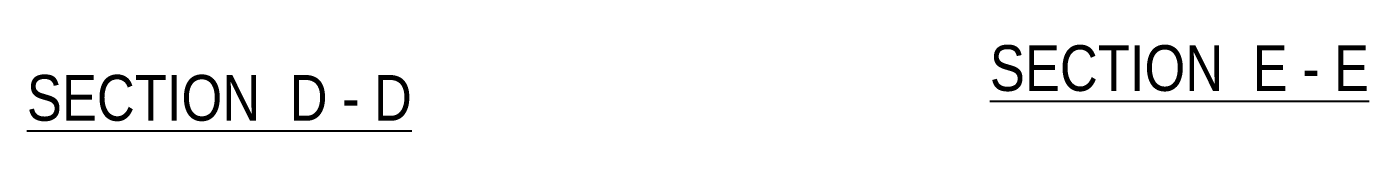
# Model space of a CAD drawing. Header units: millimetres. Extents: x -353 to 488, y -226 to 368.
# Drawn here: x -126.2 to -28.4, y -150.7 to -144.3 of the extents above; entities that cross this region are included whole.
import ezdxf

# ---------------------------------------------------------------- set-up
doc = ezdxf.new("R2010")
doc.units = ezdxf.units.MM
doc.styles.add('Arial Narrow', font='ARIALN.TTF', dxfattribs={"height": 0.2})

# ---------------------------------------------------------------- blocks, each defined once
blk = doc.blocks.new('Unknown-284857872-15 - 21687')
at = {"color": 6, "linetype": 'Continuous'}
blk.add_line((-126.229, -150.696), (-98.159, -150.696), dxfattribs=at)
at = {"color": 0, "linetype": 'Continuous'}
for points in [[(-108.121, -149.946), (-108.121, -146.446), (-126.229, -146.446), (-126.229, -149.946)], [(-104.302, -149.946), (-104.302, -146.446), (-107.071, -146.446), (-107.071, -149.946)], [(-101.977, -149.946), (-101.977, -146.446), (-103.252, -146.446), (-103.252, -149.946)], [(-98.159, -149.946), (-98.159, -146.446), (-100.927, -146.446), (-100.927, -149.946)]]:
    blk.add_wipeout(points, dxfattribs=at)
at = {"color": 7, "linetype": 'Continuous', "style": 'Arial Narrow'}
for s, height, p in [('SECTION ', 3.3405, (-126.229, -149.946)), ('D', 3.34, (-107.071, -149.946)), ('D', 3.34, (-100.927, -149.946)), ('-', 3.34, (-103.252, -149.946))]:
    blk.add_text(s, height=height, dxfattribs=at).set_placement(p)
blk = doc.blocks.new('Unknown-284857872-16 - 22051')
at = {"color": 6, "linetype": 'Continuous'}
blk.add_line((-56.034, -148.519), (-28.387, -148.519), dxfattribs=at)
at = {"color": 0, "linetype": 'Continuous'}
for points in [[(-37.925, -147.769), (-37.925, -144.269), (-56.034, -144.269), (-56.034, -147.769)], [(-34.319, -147.769), (-34.319, -144.269), (-36.875, -144.269), (-36.875, -147.769)], [(-31.994, -147.769), (-31.994, -144.269), (-33.269, -144.269), (-33.269, -147.769)], [(-28.387, -147.769), (-28.387, -144.269), (-30.944, -144.269), (-30.944, -147.769)]]:
    blk.add_wipeout(points, dxfattribs=at)
at = {"color": 7, "linetype": 'Continuous', "style": 'Arial Narrow'}
for s, height, p in [('SECTION ', 3.3405, (-56.034, -147.769)), ('E', 3.34, (-36.875, -147.769)), ('E', 3.34, (-30.944, -147.769)), ('-', 3.34, (-33.269, -147.769))]:
    blk.add_text(s, height=height, dxfattribs=at).set_placement(p)

msp = doc.modelspace()

# ---------------------------------------------------------------- block references
for name in ['Unknown-284857872-16 - 22051', 'Unknown-284857872-15 - 21687']:
    msp.add_blockref(name, (0, 0))

doc.saveas('drawing.dxf')
